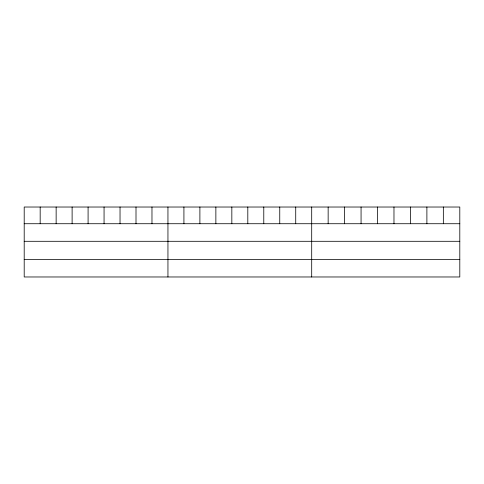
<?xml version="1.0" encoding="UTF-8"?>
<svg xmlns="http://www.w3.org/2000/svg" width="484" height="484" viewBox="0 0 484 484"><rect width="100%" height="100%" fill="white"/><g stroke="black" fill="none" stroke-linecap="round" stroke-linejoin="round"><path stroke-width="0.73" d="M459.8 223.723L459.8 276.975L24.2 276.975L24.2 207.025L459.8 207.025L459.8 223.723L24.2 223.723M24.2 241.298L459.8 241.298M24.2 259.4L459.8 259.4M443.344 207.025L443.344 223.723M426.888 207.025L426.888 223.723M410.432 207.025L410.432 223.723M393.976 207.025L393.976 223.723M377.52 207.025L377.52 223.723M361.064 207.025L361.064 223.723M344.608 207.025L344.608 223.723M328.152 207.025L328.152 223.723M311.696 207.025L311.696 276.975M295.724 207.025L295.724 223.723M279.752 207.025L279.752 223.723M263.78 207.025L263.78 223.723M247.808 207.025L247.808 223.723M231.836 207.025L231.836 223.723M215.864 207.025L215.864 223.723M199.892 207.025L199.892 223.723M183.92 207.025L183.92 223.723M167.948 207.025L167.948 276.975M151.976 207.025L151.976 223.723M136.004 207.025L136.004 223.723M120.032 207.025L120.032 223.723M104.06 207.025L104.06 223.723M88.088 207.025L88.088 223.723M72.116 207.025L72.116 223.723M56.144 207.025L56.144 223.723M40.172 207.025L40.172 223.723"/></g></svg>
